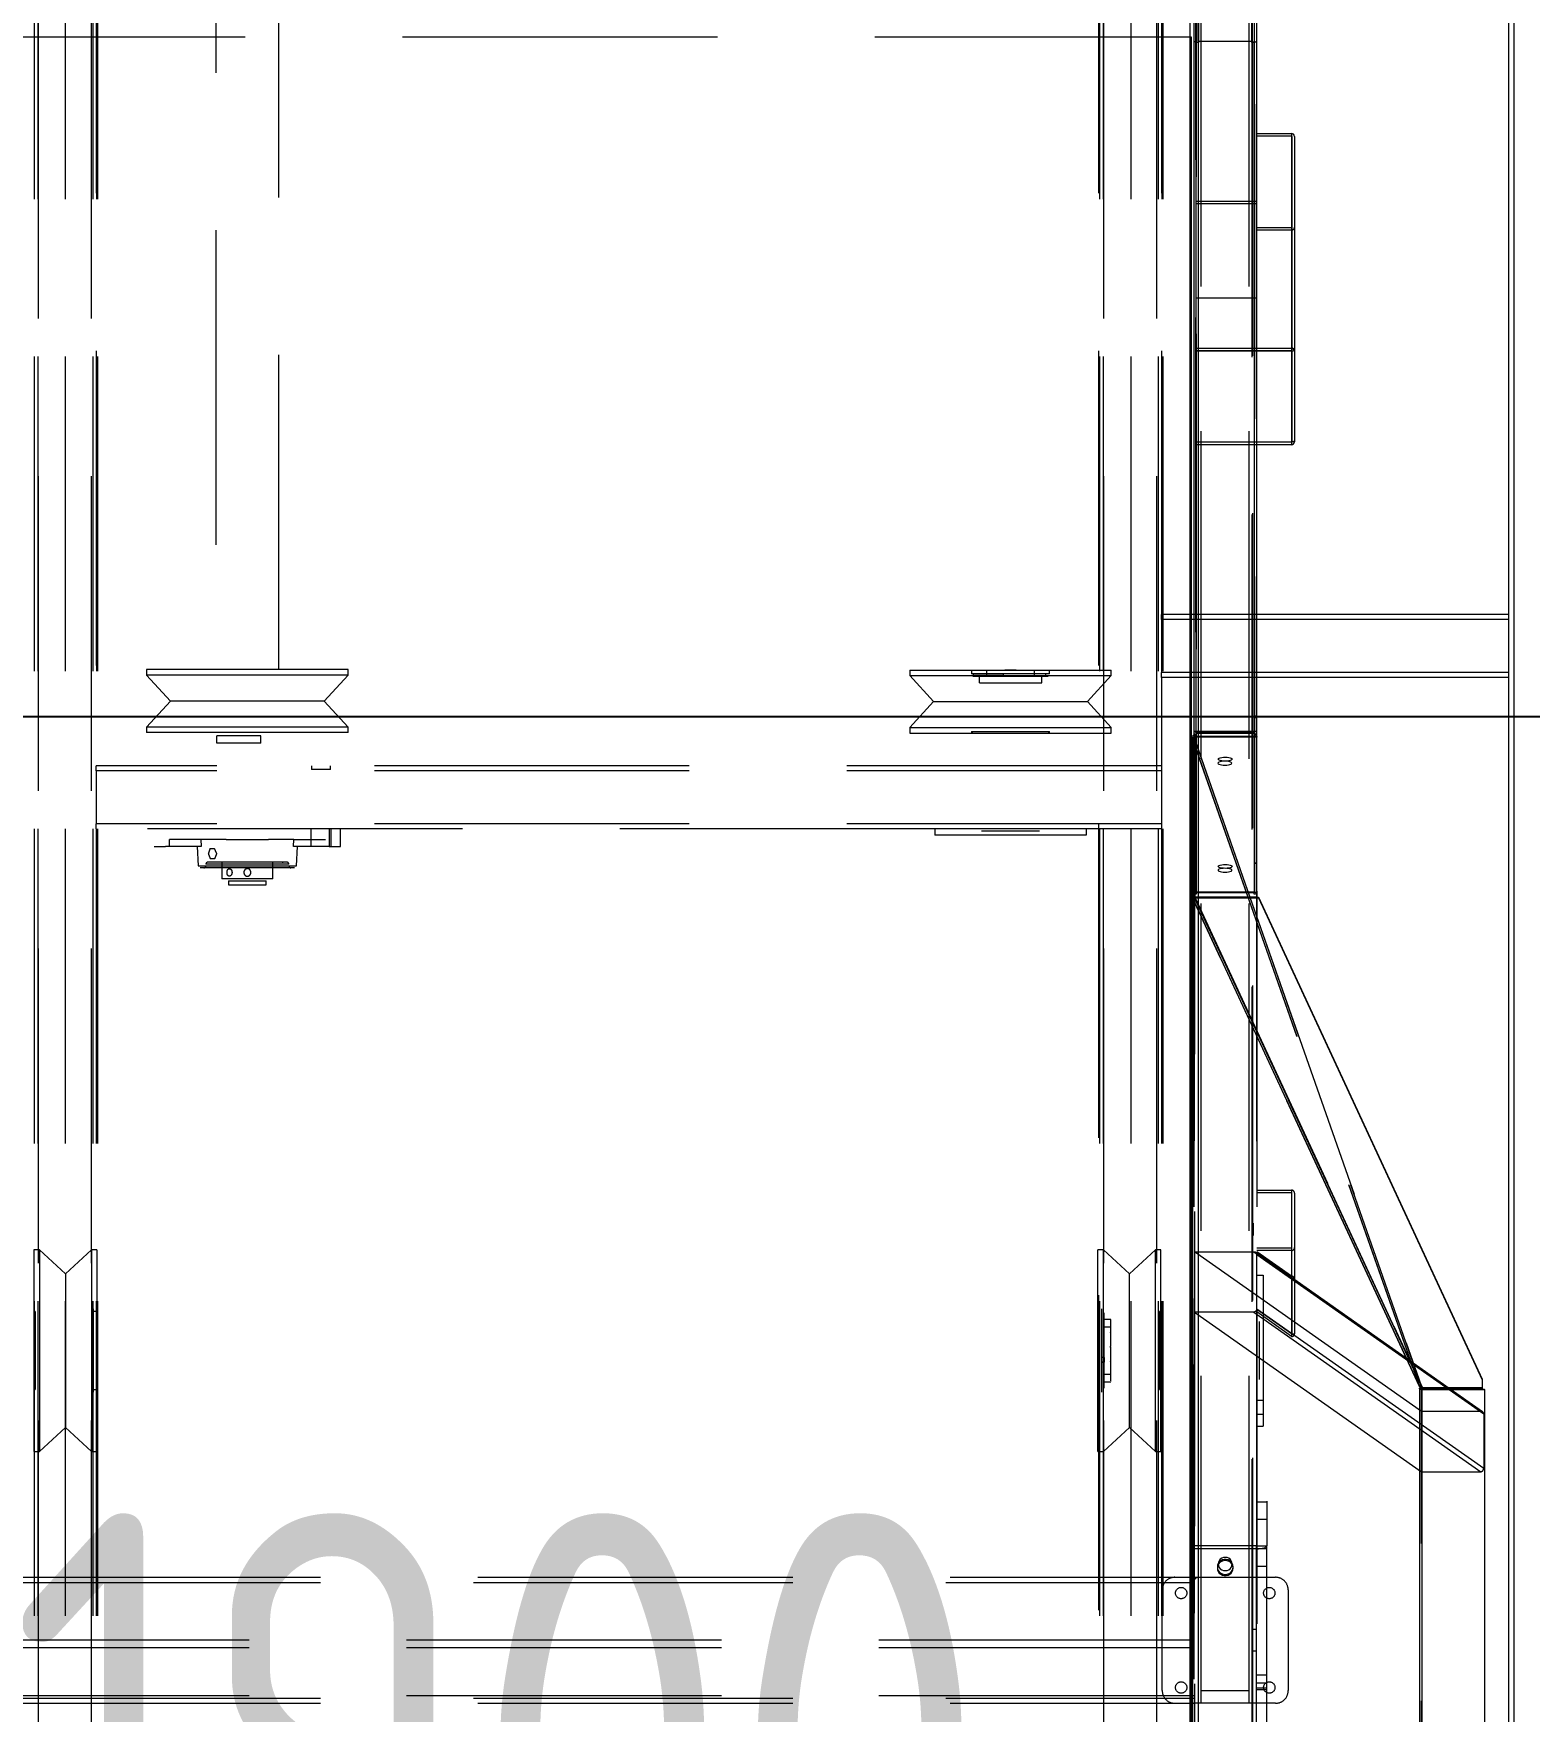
# Model space of a CAD drawing. Extents: x -2187 to 96136, y -11110 to 52208.
# Drawn here: x 48506 to 49694, y 14624 to 15956 of the extents above; entities that cross this region are included whole.
import ezdxf

# ---------------------------------------------------------------- set-up
doc = ezdxf.new("R2010")
doc.units = 0
doc.header["$LTSCALE"] = 1000
doc.header["$MEASUREMENT"] = 0
doc.linetypes.add('HIDDEN', pattern=[0.375, 0.25, -0.125])
doc.layers.add('设备型号', color=7, linetype='Continuous')
doc.styles.get("Standard").update_dxf_attribs({"font": 'gbenor.shx', "bigfont": 'gbcbig.shx'})
doc.dimstyles.get("Standard").update_dxf_attribs({"dimscale": 100, "dimtxt": 3.5, "dimasz": 1, "dimexe": 2.5, "dimexo": 3, "dimgap": 1.5, "dimtad": 1, "dimdec": 0, "dimzin": 0, "dimdsep": 46, "dimtxsty": 'Standard', "dimblk": 'ARCHTICK', "dimcen": 0.09, "dimadec": 0, "dimazin": 0, "dimtfac": 1, "dimtdec": 0, "dimtix": 1, "dimtmove": 2, "dimatfit": 3, "dimfxl": 0, "dimtolj": 1, "dimtzin": 0, "dimarcsym": 0})

# ---------------------------------------------------------------- blocks, each defined once
blk = doc.blocks.new('_ArchTick')
at = {"color": 0, "linetype": 'ByBlock', "const_width": 0.4}
blk.add_lwpolyline([(-0.5, -0.5), (0.5, 0.5)], dxfattribs=at)
blk = doc.blocks.new('*D151')
at = {"color": 0, "lineweight": -2}
for p, q in [((47925.8, 14104.9), (47925.8, 14530.9)), ((49825.3, 14104.9), (49825.3, 14530.9)), ((47925.8, 14280.9), (49825.3, 14280.9))]:
    blk.add_line(p, q, dxfattribs=at)
at = {"layer": 'Defpoints', "color": 0}
for p in [(49825.3, 14280.9), (47925.8, 13804.9), (49825.3, 13804.9)]:
    blk.add_point(p, dxfattribs=at)
at = {"color": 0, "lineweight": -2, "xscale": 100, "yscale": 100, "zscale": 100, "rotation": 180}
blk.add_blockref('_ArchTick', (47925.8, 14280.9), dxfattribs=at)
at = {"color": 0, "lineweight": -2, "xscale": 100, "yscale": 100, "zscale": 100}
blk.add_blockref('_ArchTick', (49825.3, 14280.9), dxfattribs=at)
at = {"color": 0, "insert": (48875.6, 14605.9), "char_height": 350, "attachment_point": 5}
blk.add_mtext('\\A1;1900', dxfattribs=at)

msp = doc.modelspace()

# ---------------------------------------------------------------- linework, layer by layer
at = {"color": 144, "linetype": 'HIDDEN', "lineweight": 0}
for p, q in [((49474.029, 15949.865), (49474.029, 18345.841)), ((49430.829, 15949.865), (49430.829, 18342.596)), ((49431.229, 18341.517), (49431.229, 15948.786)), ((49473.629, 15948.786), (49473.629, 18343.343)), ((49475.529, 17980.396), (49475.529, 15274.289)), ((49475.929, 15274.787), (49475.929, 17980.408)), ((48509.665, 17574.418), (48509.665, 14494.418)), ((48553.506, 17574.418), (48553.506, 14494.418)), ((49355.465, 17574.418), (49355.465, 14494.418)), ((49399.306, 17574.418), (49399.306, 14494.418)), ((49433.429, 14640.031), (49433.429, 17178.951)), ((49471.429, 14640.031), (49471.429, 17178.951)), ((49424.283, 15952.836), (48484.283, 15952.836)), ((49430.829, 15949.865), (49430.829, 13952.815)), ((49431.229, 15949.751), (49473.629, 15949.751)), ((49431.229, 13951.736), (49431.229, 15948.786)), ((49473.629, 15948.786), (49473.629, 13951.736)), ((49474.029, 15949.865), (49474.029, 13952.815)), ((49477.429, 15874.511), (49505.029, 15874.511)), ((49505.029, 15874.511), (49505.029, 15706.02)), ((49505.429, 15874.128), (49505.429, 15705.988)), ((49477.429, 15822.466), (49428.929, 15822.466)), ((49477.429, 15820.549), (49428.929, 15820.549)), ((49505.029, 15801.641), (49477.429, 15801.641)), ((49477.429, 15745.761), (49428.929, 15745.761)), ((49428.929, 15706.02), (49477.429, 15706.02)), ((49428.929, 15704.102), (49477.429, 15704.102)), ((49477.429, 15703.719), (49429.429, 15703.719)), ((49429.429, 15703.719), (49429.429, 15631.615)), ((49505.429, 15703.728), (49505.429, 15632.297)), ((49477.429, 15629.314), (49428.929, 15629.314)), ((49429.429, 15631.615), (49477.429, 15631.615)), ((49401.929, 15490.418), (49401.929, 15494.418)), ((49401.929, 15490.418), (49401.929, 15448.418)), ((49312.929, 15447.518), (49250.929, 15447.518)), ((49252.029, 15445.418), (49311.829, 15445.418)), ((49252.529, 15445.418), (49252.529, 15447.418)), ((49252.529, 15447.418), (49276.392, 15447.418)), ((49276.392, 15445.418), (49276.392, 15447.418)), ((49310.046, 15447.418), (49276.392, 15447.418)), ((49310.046, 15445.418), (49276.392, 15445.418)), ((49286.429, 15450.418), (49277.429, 15450.418)), ((49401.929, 15444.418), (49401.929, 15448.418)), ((49257.096, 15440.352), (49257.439, 15440.352)), ((49257.962, 15440.352), (49257.836, 15440.352)), ((49257.962, 15440.352), (49263.292, 15440.352)), ((49263.728, 15440.352), (49273.054, 15440.352)), ((49273.663, 15440.352), (49284.849, 15440.352)), ((49285.493, 15440.352), (49295.975, 15440.352)), ((49296.506, 15440.352), (49303.884, 15440.352)), ((49304.18, 15440.352), (49306.763, 15440.352)), ((49250.929, 15401.518), (49312.929, 15401.518)), ((49475.529, 15401.67), (49429.329, 15401.67)), ((49429.329, 15401.244), (49475.529, 15401.244)), ((49477.429, 15413.728), (49475.929, 15413.728)), ((49475.929, 15412.849), (49477.429, 15412.849)), ((48686.755, 15398.12), (48651.91, 15398.12)), ((48651.91, 15392.218), (48651.91, 15398.12)), ((48686.755, 15392.218), (48651.91, 15392.218)), ((48686.755, 15392.218), (48686.755, 15398.12)), ((49250.929, 15400.418), (49312.903, 15400.418)), ((49427.729, 15396.49), (49426.359, 15395.905)), ((49427.944, 15395.508), (49426.554, 15395.349)), ((49427.832, 15271.591), (49427.729, 15396.49)), ((49427.944, 15395.508), (49427.944, 13952.78)), ((49428.094, 15399.112), (49428.198, 15272.735)), ((49428.094, 15397.674), (49477.168, 15397.677)), ((49428.094, 15397.674), (49428.198, 15271.625)), ((49477.429, 15397.555), (49428.13, 15397.555)), ((49428.13, 13951.513), (49428.13, 15397.129)), ((49477.429, 15397.129), (49428.13, 15397.129)), ((49429.329, 15400.365), (49475.529, 15400.365)), ((49429.329, 15400.365), (49429.329, 15273.863)), ((49477.168, 15399.116), (49477.168, 15397.677)), ((49477.168, 15399.116), (49477.272, 15273.564)), ((48556.129, 15370.418), (48556.129, 15374.418)), ((48556.129, 15370.418), (48556.129, 15328.418)), ((48742.129, 15371.418), (48727.129, 15371.418)), ((48556.129, 15324.418), (48556.129, 15328.418)), ((48741.121, 15324.418), (48741.121, 15310.418)), ((49304.929, 15322.418), (49258.929, 15322.418)), ((48602.129, 15310.418), (48611.138, 15310.418)), ((48614.227, 15310.418), (48611.138, 15310.418)), ((48659.377, 15315.798), (48614.227, 15315.798)), ((48614.227, 15310.418), (48614.227, 15315.798)), ((48639.541, 15310.418), (48614.227, 15310.418)), ((48639.255, 15315.798), (48639.541, 15310.418)), ((48646.46, 15308.726), (48649.822, 15308.726)), ((48659.377, 15315.798), (48692.882, 15315.798)), ((48713.004, 15315.798), (48692.882, 15315.798)), ((48712.718, 15310.418), (48713.004, 15315.798)), ((48738.032, 15310.418), (48712.718, 15310.418)), ((48713.004, 15315.798), (48738.032, 15315.798)), ((48741.121, 15310.418), (48738.032, 15310.418)), ((48637.158, 15294.845), (48676.129, 15294.845)), ((48709.07, 15296.299), (48643.188, 15296.299)), ((48643.188, 15294.918), (48709.07, 15294.918)), ((48650.108, 15300.491), (48646.746, 15300.491)), ((48676.129, 15294.845), (48715.101, 15294.845)), ((48703.624, 15297.799), (48704.536, 15297.799)), ((49475.929, 15297.282), (49477.429, 15297.282)), ((49477.429, 15296.805), (49475.929, 15296.805)), ((48676.129, 15284.718), (48655.879, 15284.718)), ((48661.129, 15282.918), (48691.129, 15282.918)), ((48696.379, 15284.718), (48676.129, 15284.718)), ((49429.329, 15274.289), (49475.529, 15274.289)), ((49475.529, 15273.863), (49475.529, 15274.289)), ((49477.429, 15037.462), (49505.029, 15037.462)), ((49477.429, 15035.544), (49505.029, 15035.544)), ((49505.029, 15035.544), (49505.029, 14967.363)), ((49474.222, 15002.067), (49474.222, 15010.714)), ((49474.529, 15011.248), (49474.529, 15001.561)), ((49474.529, 15001.561), (49474.529, 15001.534)), ((49428.12, 14988.47), (49475.144, 14988.47)), ((49608.305, 14861.806), (49428.12, 14988.47)), ((49505.029, 14991.438), (49477.429, 14991.438)), ((49505.029, 14989.521), (49477.429, 14989.521)), ((49477.429, 14988.683), (49505.029, 14969.281)), ((49477.429, 14986.765), (49505.029, 14967.363)), ((49477.429, 14943.043), (49477.429, 14986.382)), ((49477.429, 14970.031), (49482.429, 14970.031)), ((49505.029, 14967.363), (49505.029, 14923.258)), ((49505.429, 14966.699), (49505.429, 14923.36)), ((49505.429, 14966.699), (49507.429, 14966.699)), ((48507.729, 14941.031), (48507.729, 14879.031)), ((48553.629, 14943.131), (48553.629, 14876.931)), ((48553.629, 14938.148), (48553.629, 14904.494)), ((48553.729, 14879.031), (48553.729, 14941.031)), ((49354.429, 14889.448), (49354.429, 14943.131)), ((49356.429, 14880.131), (49356.429, 14939.931)), ((49361.496, 14932.281), (49361.496, 14934.865)), ((49400.329, 14879.031), (49400.329, 14941.031)), ((49475.144, 14940.529), (49428.12, 14940.529)), ((49428.12, 14940.529), (49608.305, 14813.865)), ((49505.029, 14923.258), (49477.429, 14942.66)), ((49505.029, 14921.34), (49477.429, 14940.742)), ((49361.496, 14924.608), (49361.496, 14931.985)), ((49361.496, 14913.595), (49361.496, 14924.077)), ((49479.429, 14933.031), (49479.429, 14887.031)), ((49505.429, 14923.36), (49507.429, 14923.36)), ((49361.496, 14901.765), (49361.496, 14912.951)), ((48553.629, 14904.494), (48553.629, 14900.835)), ((48553.629, 14900.835), (48553.629, 14893.789)), ((49356.429, 14904.494), (49354.429, 14904.494)), ((49356.429, 14900.835), (49354.429, 14900.835)), ((49356.429, 14904.494), (49356.429, 14900.765)), ((49361.496, 14891.83), (49361.496, 14901.156)), ((48553.629, 14893.789), (48553.629, 14889.448)), ((48553.629, 14884.867), (48553.629, 14883.932)), ((48553.629, 14883.932), (48553.629, 14880.498)), ((49354.429, 14884.867), (49354.429, 14889.448)), ((49354.429, 14878.143), (49354.429, 14884.867)), ((49361.496, 14886.064), (49361.496, 14891.394)), ((49361.496, 14886.064), (49361.496, 14885.938)), ((49361.496, 14885.198), (49361.496, 14885.541)), ((49607.959, 14882.204), (49606.588, 14881.619)), ((49656.427, 14887.334), (49656.427, 14880.441)), ((49354.429, 14876.931), (49354.429, 14878.143)), ((49607.974, 14880.003), (49607.974, 14880.497)), ((49656.427, 14880.441), (49609.164, 14880.438)), ((49655.329, 14861.806), (49608.305, 14861.806)), ((49657.615, 14859.718), (49657.615, 14816.379)), ((49477.429, 14850.031), (49482.429, 14850.031)), ((49608.305, 14813.865), (49655.329, 14813.865)), ((49485.429, 14789.614), (49477.429, 14789.614)), ((49485.429, 14790.438), (49485.429, 14789.614)), ((49477.429, 14776.118), (49485.429, 14776.118)), ((49477.229, 14752.692), (49427.429, 14752.692)), ((49477.229, 14752.692), (49477.229, 14754.964)), ((49477.229, 14580.105), (49477.229, 14752.692)), ((49477.429, 14752.966), (49485.429, 14752.966)), ((49477.429, 14738.956), (49485.429, 14738.956)), ((49431.429, 14730.031), (49473.429, 14730.031)), ((49474.429, 14680.031), (49474.429, 14688.531)), ((49474.429, 14671.531), (49474.429, 14680.031)), ((49431.429, 14630.031), (49427.429, 14630.031)), ((49473.429, 14630.031), (49431.429, 14630.031)), ((49433.429, 14640.031), (49471.429, 14640.031)), ((49492.429, 14630.031), (49473.429, 14630.031))]:
    msp.add_line(p, q, dxfattribs=at)
at = {"color": 7, "linetype": 'HIDDEN', "lineweight": 0}
for p, q in [((49429.329, 18342.467), (49429.329, 15401.67)), ((49429.329, 18342.041), (49429.329, 15401.244)), ((49428.929, 17980.464), (49428.929, 15274.109)), ((49429.329, 15274.289), (49429.329, 17980.396)), ((48510.129, 17854.418), (48510.129, 14494.418)), ((48552.129, 17854.418), (48552.129, 14494.418)), ((49355.929, 17854.418), (49355.929, 14494.418)), ((49397.929, 17854.418), (49397.929, 14494.418)), ((49681.429, 17858.418), (49681.429, 14490.418)), ((48506.837, 17574.418), (48506.837, 14494.418)), ((48531.585, 17574.418), (48531.585, 14494.418)), ((48556.334, 17574.418), (48556.334, 14494.418)), ((48557.041, 17574.418), (48557.041, 14494.418)), ((49352.637, 17574.418), (49352.637, 14494.418)), ((49377.385, 17574.418), (49377.385, 14494.418)), ((49402.134, 17574.418), (49402.134, 14494.418)), ((49402.841, 17574.418), (49402.841, 14494.418)), ((49433.429, 14630.031), (49433.429, 17188.951)), ((49471.429, 14630.031), (49471.429, 17188.951)), ((48556.129, 16828.951), (48556.129, 15374.418)), ((49351.929, 16828.951), (49351.929, 14494.418)), ((49401.929, 16828.951), (49401.929, 15494.418)), ((48651.129, 16174.718), (48651.129, 15450.718)), ((48701.129, 15450.718), (48701.129, 16174.718)), ((49505.029, 15799.723), (49477.429, 15799.723)), ((49505.029, 15703.719), (49505.029, 15631.615)), ((49425.729, 15494.418), (49401.929, 15494.418)), ((49477.429, 15494.418), (49427.429, 15494.418)), ((49677.429, 15490.418), (49401.929, 15490.418)), ((49425.729, 15490.418), (49401.929, 15490.418)), ((49477.429, 15490.418), (49427.429, 15490.418)), ((48616.456, 15450.718), (48596.129, 15450.718)), ((48596.129, 15450.718), (48596.129, 15446.362)), ((48616.456, 15446.362), (48596.129, 15446.362)), ((48596.129, 15446.362), (48615.046, 15425.718)), ((48756.129, 15450.718), (48616.456, 15450.718)), ((48756.129, 15446.362), (48616.456, 15446.362)), ((48737.213, 15425.718), (48756.129, 15446.362)), ((48756.129, 15446.362), (48756.129, 15450.718)), ((49201.929, 15450.418), (49361.929, 15450.418)), ((49201.929, 15450.418), (49201.929, 15446.062)), ((49201.929, 15446.062), (49361.929, 15446.062)), ((49201.929, 15446.062), (49220.846, 15425.418)), ((49250.929, 15450.418), (49250.929, 15447.518)), ((49257.096, 15445.418), (49257.096, 15440.352)), ((49262.929, 15450.418), (49262.929, 15445.418)), ((49300.929, 15445.418), (49300.929, 15450.418)), ((49306.763, 15440.298), (49306.763, 15445.418)), ((49310.046, 15445.418), (49310.046, 15447.418)), ((49312.929, 15447.518), (49312.929, 15450.418)), ((49343.013, 15425.418), (49361.929, 15446.062)), ((49361.929, 15446.062), (49361.929, 15450.418)), ((49677.429, 15448.418), (49401.929, 15448.418)), ((49425.729, 15448.418), (49401.929, 15448.418)), ((49401.929, 15444.418), (49401.929, 15374.418)), ((49425.729, 15444.418), (49401.929, 15444.418)), ((49477.429, 15448.418), (49427.429, 15448.418)), ((49477.429, 15444.418), (49427.429, 15444.418)), ((48615.046, 15425.718), (48596.129, 15405.075)), ((48630.566, 15425.718), (48615.046, 15425.718)), ((48737.213, 15425.718), (48630.566, 15425.718)), ((48756.129, 15405.075), (48737.213, 15425.718)), ((49220.846, 15425.418), (49201.929, 15404.775)), ((49220.846, 15425.418), (49343.013, 15425.418)), ((49361.929, 15404.775), (49343.013, 15425.418)), ((48616.456, 15405.075), (48596.129, 15405.075)), ((48596.129, 15405.075), (48596.129, 15400.718)), ((48756.129, 15405.075), (48616.456, 15405.075)), ((48756.129, 15400.718), (48756.129, 15405.075)), ((49201.929, 15404.775), (49361.929, 15404.775)), ((49201.929, 15404.775), (49201.929, 15400.418)), ((49361.929, 15400.418), (49361.929, 15404.775)), ((48616.456, 15400.718), (48596.129, 15400.718)), ((48756.129, 15400.718), (48616.456, 15400.718)), ((49201.929, 15400.418), (49361.929, 15400.418)), ((49426.359, 15395.905), (49606.588, 14881.619)), ((49426.462, 15270.541), (49426.359, 15395.905)), ((49426.43, 15395.833), (49426.43, 15269.139)), ((49426.554, 15395.349), (49606.634, 14881.488)), ((49426.554, 15395.349), (49426.554, 15269.373)), ((49427.729, 15396.49), (49471.991, 15270.189)), ((49427.944, 15395.508), (49608.577, 14880.073)), ((49428.13, 15397.129), (49428.13, 15397.555)), ((49477.168, 15397.677), (49477.271, 15273.562)), ((49401.929, 15374.418), (48556.129, 15374.418)), ((48727.129, 15374.418), (48727.129, 15371.418)), ((48742.129, 15371.418), (48742.129, 15374.418)), ((49401.929, 15374.418), (49401.929, 15370.418)), ((49401.929, 15370.418), (48556.129, 15370.418)), ((49401.929, 15370.418), (49401.929, 15328.418)), ((49401.929, 15328.418), (48556.129, 15328.418)), ((48556.129, 15324.418), (48556.129, 14494.418)), ((49221.929, 15324.418), (48556.129, 15324.418)), ((48726.629, 15324.418), (48726.629, 15310.418)), ((48742.629, 15310.418), (48742.629, 15324.418)), ((48750.129, 15310.418), (48750.129, 15324.418)), ((49341.929, 15324.418), (49221.929, 15324.418)), ((49221.929, 15324.418), (49221.929, 15319.418)), ((49401.929, 15324.418), (49341.929, 15324.418)), ((49341.929, 15324.418), (49341.929, 15319.418)), ((49401.929, 15328.418), (49401.929, 15324.418)), ((49401.929, 15324.418), (49401.929, 14494.418)), ((48636.393, 15310.418), (48637.158, 15294.845)), ((48715.101, 15294.845), (48715.866, 15310.418)), ((48741.121, 15310.418), (48750.129, 15310.418)), ((49341.929, 15319.418), (49221.929, 15319.418)), ((48655.879, 15297.799), (48655.879, 15284.718)), ((48696.379, 15284.718), (48696.379, 15297.799)), ((48661.129, 15282.918), (48661.129, 15279.918)), ((48691.129, 15279.918), (48691.129, 15282.918)), ((48661.129, 15279.918), (48691.129, 15279.918)), ((49606.588, 14881.619), (49426.529, 15269.457)), ((49427.429, 15274.109), (49427.429, 13952.815)), ((49607.959, 14882.204), (49427.856, 15270.135)), ((49428.103, 15269.597), (49608.025, 14882.056)), ((49428.469, 15269.647), (49609.164, 14880.438)), ((49472.031, 15270.075), (49607.959, 14882.204)), ((49477.429, 15274.309), (49477.429, 14986.382)), ((49477.609, 13951.228), (49477.609, 15270.075)), ((49505.029, 15037.462), (49505.029, 14969.281)), ((49507.429, 15035.161), (49507.429, 14966.699)), ((49474.529, 15011.248), (49474.222, 15010.714)), ((49474.222, 15002.067), (49474.529, 15001.534)), ((48506.629, 14990.031), (48506.629, 14917.365)), ((48510.986, 14990.031), (48506.629, 14990.031)), ((48510.986, 14990.031), (48510.986, 14917.365)), ((48531.629, 14971.115), (48510.986, 14990.031)), ((48552.273, 14990.031), (48531.629, 14971.115)), ((48552.273, 14990.031), (48552.273, 14917.365)), ((48556.629, 14990.031), (48552.273, 14990.031)), ((48556.629, 14990.031), (48556.629, 14917.365)), ((49351.429, 14830.031), (49351.429, 14990.031)), ((49355.786, 14990.031), (49351.429, 14990.031)), ((49355.786, 14830.031), (49355.786, 14990.031)), ((49376.429, 14971.115), (49355.786, 14990.031)), ((49397.073, 14990.031), (49376.429, 14971.115)), ((49397.073, 14830.031), (49397.073, 14990.031)), ((49401.429, 14990.031), (49397.073, 14990.031)), ((49401.429, 14830.031), (49401.429, 14990.031)), ((49475.144, 14988.47), (49629.428, 14880.014)), ((49630.328, 14880.014), (49476.55, 14988.114)), ((49477.429, 14986.382), (49657.615, 14859.718)), ((48531.629, 14971.115), (48531.629, 14915.631)), ((49376.429, 14848.948), (49376.429, 14971.115)), ((49482.429, 14970.031), (49482.429, 14850.031)), ((49507.429, 14966.699), (49507.429, 14923.36)), ((48556.629, 14941.031), (48553.729, 14941.031)), ((49361.55, 14934.865), (49356.429, 14934.865)), ((49475.144, 14940.529), (49655.329, 14813.865)), ((49657.615, 14816.379), (49477.429, 14943.043)), ((49477.429, 14943.043), (49477.429, 14554.913)), ((49361.55, 14928.698), (49356.429, 14928.698)), ((49505.029, 14923.258), (49505.029, 14921.34)), ((48506.629, 14917.365), (48506.629, 14830.031)), ((48510.986, 14917.365), (48510.986, 14830.031)), ((48531.629, 14915.631), (48531.629, 14848.948)), ((48552.273, 14917.365), (48552.273, 14830.031)), ((48556.629, 14917.365), (48556.629, 14830.031)), ((49354.429, 14900.765), (49356.429, 14900.765)), ((49356.429, 14891.365), (49361.496, 14891.365)), ((49356.429, 14885.198), (49361.496, 14885.198)), ((48553.729, 14879.031), (48556.629, 14879.031)), ((49482.429, 14870.531), (49477.429, 14870.531)), ((49608.255, 14381.916), (49608.255, 14879.121)), ((49608.44, 14879.118), (49608.44, 14381.881)), ((49630.096, 14879.544), (49655.329, 14861.806)), ((49656.735, 14861.45), (49630.996, 14879.544)), ((49477.429, 14859.531), (49482.429, 14859.531)), ((48510.986, 14830.031), (48531.629, 14848.948)), ((48531.629, 14848.948), (48552.273, 14830.031)), ((49355.786, 14830.031), (49376.429, 14848.948)), ((49376.429, 14848.948), (49397.073, 14830.031)), ((48506.629, 14830.031), (48510.986, 14830.031)), ((48552.273, 14830.031), (48556.629, 14830.031)), ((49351.429, 14830.031), (49355.786, 14830.031)), ((49397.073, 14830.031), (49401.429, 14830.031)), ((49485.429, 14789.614), (49485.429, 14755.021)), ((49477.229, 14754.964), (49427.429, 14754.964)), ((49477.229, 14754.964), (49477.229, 14752.692)), ((49477.429, 14755.021), (49485.429, 14755.021)), ((49485.429, 14582.434), (49485.429, 14755.021)), ((48480.629, 14726.031), (49427.429, 14726.031)), ((48484.129, 14730.031), (49425.729, 14730.031)), ((48484.129, 14726.031), (49425.729, 14726.031)), ((49426.43, 14730.031), (49427.429, 14730.031)), ((49426.43, 14726.031), (49427.429, 14726.031)), ((49427.429, 14730.031), (49431.429, 14730.031)), ((49473.429, 14730.031), (49492.429, 14730.031)), ((49402.429, 14640.031), (49402.429, 14720.031)), ((49502.429, 14720.031), (49502.429, 14640.031)), ((49477.429, 14688.531), (49474.429, 14688.531)), ((49427.429, 14680.031), (48480.629, 14680.031)), ((49427.429, 14674.031), (48480.629, 14674.031)), ((49474.429, 14671.531), (49477.429, 14671.531)), ((49477.429, 14652.669), (49485.429, 14652.669)), ((49477.429, 14646.164), (49485.429, 14646.164)), ((49485.429, 14641.883), (49477.429, 14641.883)), ((49427.429, 14636.031), (48480.629, 14636.031)), ((48480.629, 14634.031), (49427.429, 14634.031)), ((48484.129, 14634.031), (49425.729, 14634.031)), ((48484.129, 14630.031), (49425.729, 14630.031)), ((49426.43, 14634.031), (49427.429, 14634.031)), ((49426.43, 14630.031), (49427.429, 14630.031)), ((49433.429, 14630.031), (49433.429, 14640.031)), ((49471.429, 14630.031), (49471.429, 14640.031)), ((49477.429, 14640.917), (49485.429, 14640.917))]:
    msp.add_line(p, q, dxfattribs=at)
at = {"color": 144, "linetype": 'Continuous', "lineweight": 0}
for p, q in [((49424.283, 18301.586), (49424.283, 14058.981)), ((49425.729, 15952.836), (49424.283, 15952.836)), ((49425.729, 14169.987), (49425.729, 15952.836)), ((49477.429, 15876.429), (49505.029, 15876.429)), ((49477.429, 15706.02), (49505.029, 15706.02)), ((49477.429, 15704.102), (49505.029, 15704.102)), ((49505.029, 15703.719), (49477.429, 15703.719)), ((49505.029, 15706.02), (49505.029, 15704.102)), ((49505.429, 15705.988), (49505.429, 15704.4)), ((49505.429, 15704.4), (49505.429, 15703.728)), ((49507.429, 15704.4), (49507.429, 15703.719)), ((49477.429, 15631.615), (49505.029, 15631.615)), ((49505.029, 15629.314), (49477.429, 15629.314)), ((49507.429, 15632.297), (49507.429, 15631.615)), ((49677.429, 15494.418), (49677.429, 15490.418)), ((49677.429, 15490.418), (49677.429, 15448.418)), ((49677.429, 15448.418), (49677.429, 15444.418)), ((49477.609, 15397.555), (49477.429, 15397.555)), ((49477.609, 15397.129), (49477.429, 15397.129)), ((49477.609, 15397.555), (49477.609, 15397.129)), ((49426.463, 15269.062), (49426.463, 15269.6)), ((49427.833, 15270.185), (49427.832, 15271.591)), ((49428.198, 15272.735), (49428.199, 15271.625)), ((49428.198, 15271.625), (49428.199, 15270.187)), ((49477.273, 15270.19), (49428.199, 15270.187)), ((49428.271, 15270.072), (49478.734, 15270.075)), ((49428.272, 15269.647), (49478.734, 15269.65)), ((49475.529, 15273.863), (49429.329, 15273.863)), ((49429.329, 15273.863), (49429.329, 15273.812)), ((49429.329, 15273.812), (49429.329, 15272.374)), ((49429.329, 15273.812), (49475.529, 15273.812)), ((49475.529, 15273.812), (49475.529, 15273.863)), ((49475.529, 15272.374), (49475.529, 15273.812)), ((49477.272, 15273.564), (49477.273, 15271.628)), ((49477.273, 15271.628), (49477.273, 15270.19)), ((49477.429, 15274.787), (49477.429, 15274.309)), ((49478.734, 15269.65), (49478.734, 15270.075)), ((49656.427, 14887.334), (49656.427, 14886.909)), ((49656.427, 14886.909), (49656.427, 14880.016)), ((49606.583, 14879.618), (49606.583, 14880.337)), ((49606.583, 14880.337), (49607.186, 14879.913)), ((49606.864, 14879.42), (49606.583, 14879.618)), ((49608.577, 14880.073), (49607.186, 14879.913)), ((49607.974, 14879.777), (49607.974, 14880.003)), ((49608.255, 14879.58), (49607.974, 14879.777)), ((49608.44, 14879.544), (49658.294, 14879.544)), ((49608.44, 14879.118), (49658.294, 14879.118)), ((49656.427, 14880.016), (49609.165, 14880.013)), ((49658.294, 14879.118), (49658.294, 14879.544))]:
    msp.add_line(p, q, dxfattribs=at)
at = {"color": 7, "linetype": 'Continuous', "lineweight": 15}
for p, q in [((49427.429, 17981.266), (49427.429, 15274.109)), ((49429.329, 15273.863), (49429.329, 17980.396)), ((49475.529, 17980.396), (49475.529, 15273.863)), ((49477.429, 15274.787), (49477.429, 17980.936)), ((49681.429, 17858.418), (49681.429, 14490.418)), ((49677.429, 16854.418), (49677.429, 15494.418)), ((49505.029, 15876.429), (49505.029, 15706.02)), ((49507.429, 15874.128), (49507.429, 15704.4)), ((49505.029, 15703.719), (49505.029, 15631.615)), ((49507.429, 15703.719), (49507.429, 15632.297)), ((49427.429, 15494.418), (49425.729, 15494.418)), ((49677.429, 15494.418), (49477.429, 15494.418)), ((49427.429, 15444.418), (49425.729, 15444.418)), ((49677.429, 15444.418), (49477.429, 15444.418)), ((49677.429, 15444.418), (49677.429, 14494.418)), ((49426.194, 15396.78), (49426.299, 15269.801)), ((49477.609, 15270.075), (49477.609, 15397.129)), ((49426.43, 15269.139), (49426.43, 13951.172)), ((49426.463, 15269.568), (49606.664, 14881.423)), ((49427.841, 15270.161), (49428.103, 15269.597)), ((49428.272, 15269.647), (49609.165, 14880.013)), ((49471.991, 15270.189), (49472.031, 15270.075)), ((49477.271, 15273.562), (49477.273, 15270.19)), ((49478.734, 15270.075), (49656.427, 14887.334)), ((49478.734, 15269.65), (49656.427, 14886.909)), ((49606.634, 14881.488), (49607.186, 14879.913)), ((49606.864, 14381.757), (49606.864, 14879.42)), ((49608.44, 14879.118), (49608.44, 14381.455)), ((49630.996, 14879.544), (49630.328, 14880.014)), ((49658.294, 14879.118), (49658.294, 14381.455)), ((49425.729, 14730.031), (49426.43, 14730.031)), ((49425.729, 14630.031), (49426.43, 14630.031))]:
    msp.add_line(p, q, dxfattribs=at)
at = {"color": 8, "linetype": 'Continuous', "lineweight": 15}
for p, q in [((49505.029, 15704.102), (49505.029, 15703.719)), ((49505.029, 15631.615), (49505.029, 15629.314)), ((49427.429, 15490.418), (49425.729, 15490.418)), ((49677.429, 15490.418), (49477.429, 15490.418)), ((49427.429, 15448.418), (49425.729, 15448.418)), ((49677.429, 15448.418), (49477.429, 15448.418)), ((49426.463, 15269.6), (49426.462, 15270.541)), ((49426.529, 15269.457), (49426.463, 15269.6)), ((49426.554, 15269.373), (49426.554, 13952.621)), ((49427.856, 15270.135), (49427.833, 15270.185)), ((49428.271, 15270.072), (49428.469, 15269.647)), ((49608.255, 14879.121), (49608.255, 14879.58)), ((49608.44, 14879.544), (49608.44, 14879.118)), ((49629.428, 14880.014), (49630.096, 14879.544)), ((49425.729, 14726.031), (49426.43, 14726.031)), ((49425.729, 14634.031), (49426.43, 14634.031))]:
    msp.add_line(p, q, dxfattribs=at)
at = {"color": 144, "linetype": 'HIDDEN', "lineweight": 0, "flags": 128}
for points in [[(49431.229, 15948.786), (49430.488, 15948.806), (49429.775, 15948.868), (49429.118, 15948.967), (49428.542, 15949.102), (49428.07, 15949.265), (49427.719, 15949.452), (49427.502, 15949.654), (49427.429, 15949.865)], [(49431.229, 15948.786), (49430.488, 15948.806), (49429.775, 15948.868), (49429.118, 15948.967), (49428.542, 15949.102), (49428.07, 15949.265), (49427.719, 15949.452), (49427.502, 15949.654), (49427.429, 15949.865)], [(49473.629, 15948.786), (49474.371, 15948.806), (49475.084, 15948.868), (49475.741, 15948.967), (49476.316, 15949.102), (49476.789, 15949.265), (49477.14, 15949.452), (49477.356, 15949.654), (49477.429, 15949.865)], [(49473.629, 15948.786), (49474.371, 15948.806), (49475.084, 15948.868), (49475.741, 15948.967), (49476.316, 15949.102), (49476.789, 15949.265), (49477.14, 15949.452), (49477.356, 15949.654), (49477.429, 15949.865)], [(49507.366, 15704.245), (49507.393, 15704.281), (49507.429, 15704.4)], [(49446.686, 15376.427), (49446.873, 15376.024), (49447.423, 15375.648), (49448.297, 15375.326), (49449.437, 15375.078), (49450.763, 15374.922), (49452.187, 15374.869), (49453.61, 15374.923), (49454.937, 15375.078), (49456.076, 15375.326), (49456.949, 15375.649), (49457.498, 15376.025), (49457.686, 15376.428), (49457.498, 15376.831), (49456.948, 15377.207), (49456.074, 15377.53), (49454.934, 15377.777), (49453.608, 15377.933), (49452.184, 15377.986), (49450.761, 15377.933), (49449.434, 15377.777), (49448.296, 15377.529), (49447.422, 15377.206), (49446.873, 15376.831), (49446.686, 15376.427)], [(49446.929, 15379.691), (49447.117, 15380.095), (49447.666, 15380.472), (49448.54, 15380.796), (49449.679, 15381.044), (49451.006, 15381.2), (49452.429, 15381.253), (49453.853, 15381.2), (49455.179, 15381.044), (49456.319, 15380.796), (49457.193, 15380.472), (49457.742, 15380.095), (49457.929, 15379.691), (49457.742, 15379.287), (49457.193, 15378.91), (49456.319, 15378.587), (49455.179, 15378.338), (49453.853, 15378.182), (49452.429, 15378.129), (49451.006, 15378.182), (49449.679, 15378.338), (49448.54, 15378.587), (49447.666, 15378.91), (49447.117, 15379.287), (49446.929, 15379.691)], [(49446.929, 15294.487), (49447.117, 15294.891), (49447.666, 15295.268), (49448.54, 15295.591), (49449.679, 15295.839), (49451.006, 15295.995), (49452.429, 15296.049), (49453.853, 15295.995), (49455.179, 15295.839), (49456.319, 15295.591), (49457.193, 15295.268), (49457.742, 15294.891), (49457.929, 15294.487), (49457.742, 15294.082), (49457.193, 15293.705), (49456.319, 15293.382), (49455.179, 15293.134), (49453.853, 15292.978), (49452.429, 15292.924), (49451.006, 15292.978), (49449.679, 15293.134), (49448.54, 15293.382), (49447.666, 15293.705), (49447.117, 15294.082), (49446.929, 15294.487)], [(49446.756, 15291.436), (49446.944, 15291.032), (49447.493, 15290.657), (49448.368, 15290.334), (49449.507, 15290.086), (49450.834, 15289.931), (49452.257, 15289.878), (49453.681, 15289.931), (49455.007, 15290.087), (49456.146, 15290.335), (49457.02, 15290.657), (49457.569, 15291.033), (49457.756, 15291.436), (49457.568, 15291.84), (49457.018, 15292.215), (49456.144, 15292.538), (49455.005, 15292.786), (49453.678, 15292.941), (49452.255, 15292.994), (49450.831, 15292.941), (49449.505, 15292.785), (49448.366, 15292.538), (49447.492, 15292.215), (49446.943, 15291.839), (49446.756, 15291.436)], [(49477.229, 14754.964), (49477.269, 14754.966), (49477.306, 14754.969), (49477.341, 14754.974), (49477.371, 14754.981), (49477.396, 14754.99), (49477.414, 14755), (49477.426, 14755.01), (49477.429, 14755.021)], [(49458.679, 14738.31), (49458.498, 14739.744), (49457.964, 14741.095), (49457.108, 14742.284), (49455.98, 14743.242), (49454.646, 14743.913), (49453.183, 14744.259), (49451.676, 14744.259), (49450.213, 14743.913), (49448.879, 14743.242), (49447.751, 14742.284), (49446.895, 14741.095), (49446.361, 14739.744), (49446.179, 14738.31), (49446.361, 14736.876), (49446.895, 14735.525), (49447.751, 14734.336), (49448.879, 14733.378), (49450.213, 14732.707), (49451.676, 14732.361), (49453.183, 14732.361), (49454.646, 14732.707), (49455.98, 14733.378), (49457.108, 14734.336), (49457.964, 14735.525), (49458.498, 14736.876), (49458.679, 14738.31)], [(49458.679, 14737.344), (49458.498, 14738.779), (49457.964, 14740.129), (49457.108, 14741.318), (49455.98, 14742.276), (49454.646, 14742.948), (49453.183, 14743.293), (49451.676, 14743.293), (49450.213, 14742.948), (49448.879, 14742.276), (49447.751, 14741.318), (49446.895, 14740.129), (49446.361, 14738.779), (49446.179, 14737.344), (49446.361, 14735.91), (49446.895, 14734.559), (49447.751, 14733.371), (49448.879, 14732.413), (49450.213, 14731.741), (49451.676, 14731.395), (49453.183, 14731.395), (49454.646, 14731.741), (49455.98, 14732.413), (49457.108, 14733.371), (49457.964, 14734.559), (49458.498, 14735.91), (49458.679, 14737.344)], [(49452.429, 14745.856), (49451.006, 14745.676), (49449.679, 14745.149), (49448.54, 14744.311), (49447.666, 14743.219), (49447.117, 14741.947), (49446.929, 14740.582), (49447.117, 14739.217), (49447.666, 14737.945), (49448.54, 14736.853), (49449.679, 14736.015), (49451.006, 14735.488), (49452.429, 14735.309), (49453.853, 14735.488), (49455.179, 14736.015), (49456.319, 14736.853), (49457.193, 14737.945), (49457.742, 14739.217), (49457.929, 14740.582), (49457.742, 14741.947), (49457.193, 14743.219), (49456.319, 14744.311), (49455.179, 14745.149), (49453.853, 14745.676), (49452.429, 14745.856)]]:
    msp.add_lwpolyline(points, dxfattribs=at)
at = {"color": 144, "linetype": 'Continuous', "lineweight": 0, "flags": 128}
msp.add_lwpolyline([(49507.429, 15632.297), (49507.393, 15632.178), (49507.283, 15632.063), (49507.105, 15631.955), (49506.863, 15631.857), (49506.564, 15631.773), (49506.218, 15631.705), (49505.836, 15631.655), (49505.429, 15631.625)], dxfattribs=at)
at = {"color": 7, "linetype": 'HIDDEN', "lineweight": 0, "flags": 128}
msp.add_lwpolyline([(49477.229, 14752.692), (49478.829, 14752.737), (49480.367, 14752.87), (49481.785, 14753.085), (49483.028, 14753.374), (49484.048, 14753.727), (49484.805, 14754.13), (49485.272, 14754.567), (49485.429, 14755.021)], dxfattribs=at)
at = {"color": 144, "linetype": 'HIDDEN', "lineweight": 0}
for centre in [(49417.429, 14717.531), (49487.429, 14717.531), (49417.429, 14642.531), (49487.429, 14642.531)]:
    msp.add_circle(centre, 4.5, dxfattribs=at)
at = {"color": 144, "linetype": 'Continuous', "lineweight": 0}
for centre, radius, start, end in [((49505.078, 15874.077), 2.352, 1.229675, 91.179029), ((49505.078, 15703.668), 2.352, 1.229675, 91.179029), ((49505.031, 15712.072), 8.353, 269.993001, 272.737729), ((49505.696, 15706.617), 2.902, 264.725834, 305.133451), ((49505.031, 15639.969), 8.353, 269.993001, 272.737729), ((49505.078, 15631.666), 2.352, 268.820971, 358.770325), ((49428.141, 15269.795), 1.831, 88.165103, 203.629475), ((49608.237, 14882.322), 3.21, 244.678349, 273.632041), ((49608.416, 14879.921), 0.378, 244.678349, 273.632041)]:
    msp.add_arc(centre, radius, start, end, dxfattribs=at)
at = {"color": 144, "linetype": 'HIDDEN', "lineweight": 0}
for centre, radius, start, end in [((49505.078, 15802.075), 2.352, 268.820971, 358.770325), ((49505.078, 15035.11), 2.352, 1.229675, 91.179029), ((49505.078, 14991.872), 2.352, 268.820971, 358.770325), ((49412.429, 14720.031), 10, 90, 180), ((49431.429, 14726.031), 4, 90, 180), ((49492.429, 14720.031), 10, 0, 90), ((49412.429, 14640.031), 10, 180, 270)]:
    msp.add_arc(centre, radius, start, end, dxfattribs=at)
at = {"color": 7, "linetype": 'HIDDEN', "lineweight": 0}
for centre, radius, start, end in [((49252.029, 15401.518), 1.1, 180, 270), ((49311.829, 15401.518), 1.1, 270, 0), ((48641.688, 15294.918), 1.5, 270, 0), ((48644.688, 15296.299), 1.5, 90, 180), ((48707.57, 15296.299), 1.5, 0, 90), ((48710.57, 15294.918), 1.5, 180, 270), ((48507.729, 14939.931), 1.1, 90, 180), ((49400.329, 14939.931), 1.1, 0, 90), ((48507.729, 14880.131), 1.1, 180, 270), ((49400.329, 14880.131), 1.1, 270, 0), ((49492.429, 14640.031), 10, 270, 0)]:
    msp.add_arc(centre, radius, start, end, dxfattribs=at)
at = {"color": 144, "linetype": 'HIDDEN', "lineweight": 0}
for centre, major_axis, ratio, start_param, end_param in [((48678.542, 15318.753), (32.534, 68.643), 0.34082457, 1.8756542, 1.93579602), ((48673.717, 15318.753), (-32.534, 68.643), 0.34082457, 1.55534902, 1.61549084), ((48673.766, 15302.163), (-31.874, 67.251), 0.34082457, 1.37473575, 1.43518814), ((48678.493, 15302.163), (31.874, 67.251), 0.34082457, 1.69504092, 1.75549331), ((49505.029, 14966.98), (-1.999, 1.508), 0.88096194, 3.72812147, 5.2989178), ((49505.029, 14923.641), (-1.999, 1.508), 0.88096194, 2.15732514, 3.72812147)]:
    msp.add_ellipse(centre, major_axis=major_axis, ratio=ratio, start_param=start_param, end_param=end_param, dxfattribs=at)
for points in [[(49263.292, 15440.352), (49263.435, 15440.37), (49263.58, 15440.37), (49263.728, 15440.352)], [(49273.054, 15440.352), (49273.256, 15440.37), (49273.459, 15440.37), (49273.663, 15440.352)], [(49284.351, 15440.352), (49284.567, 15440.37), (49284.782, 15440.37), (49284.997, 15440.352)], [(49284.849, 15440.352), (49285.064, 15440.37), (49285.278, 15440.37), (49285.493, 15440.352)], [(49295.975, 15440.352), (49296.154, 15440.37), (49296.331, 15440.37), (49296.506, 15440.352)], [(49303.884, 15440.352), (49303.985, 15440.37), (49304.083, 15440.37), (49304.18, 15440.352)], [(49361.496, 14931.985), (49361.478, 14932.087), (49361.478, 14932.185), (49361.496, 14932.281)], [(49361.496, 14924.077), (49361.478, 14924.255), (49361.478, 14924.432), (49361.496, 14924.608)], [(49361.496, 14912.951), (49361.478, 14913.166), (49361.478, 14913.38), (49361.496, 14913.595)], [(49361.496, 14912.453), (49361.478, 14912.669), (49361.478, 14912.884), (49361.496, 14913.099)], [(49361.496, 14901.156), (49361.478, 14901.358), (49361.478, 14901.561), (49361.496, 14901.765)], [(49361.496, 14891.394), (49361.478, 14891.537), (49361.478, 14891.682), (49361.496, 14891.83)]]:
    msp.add_open_spline(points, degree=3, dxfattribs=at)
for points, knots in [([(49429.329, 15401.67), (49429.081, 15401.646), (49428.832, 15401.607), (49428.373, 15401.504), (49428.162, 15401.439), (49427.81, 15401.29), (49427.669, 15401.206), (49427.479, 15401.026), (49427.429, 15400.931), (49427.429, 15400.836)], [0, 0, 0, 0, 0.25, 0.25, 0.5, 0.5, 0.75, 0.75, 1, 1, 1, 1]), ([(49429.329, 15401.244), (49429.225, 15401.195), (49429.121, 15401.134), (49428.973, 15400.994), (49428.929, 15400.915), (49428.929, 15400.836)], [0, 0, 0, 0, 0.5, 0.5, 1, 1, 1, 1]), ([(49477.429, 15401.514), (49477.429, 15401.553), (49477.38, 15401.591), (49477.19, 15401.658), (49477.049, 15401.686), (49476.697, 15401.722), (49476.486, 15401.73), (49476.027, 15401.72), (49475.778, 15401.702), (49475.529, 15401.67)], [0, 0, 0, 0, 0.25, 0.25, 0.5, 0.5, 0.75, 0.75, 1, 1, 1, 1]), ([(49426.359, 15395.905), (49426.272, 15396.145), (49426.168, 15396.432), (49426.209, 15396.728), (49426.215, 15396.777)], [0, 0, 0, 0, 0.83358184, 1, 1, 1, 1]), ([(49428.13, 15397.555), (49427.99, 15397.49), (49427.853, 15397.421), (49427.585, 15397.274), (49427.454, 15397.195), (49427.088, 15396.947), (49426.875, 15396.764), (49426.644, 15396.475), (49426.58, 15396.374), (49426.485, 15396.172), (49426.454, 15396.07), (49426.41, 15395.759), (49426.449, 15395.552), (49426.554, 15395.349)], [0, 0, 0, 0, 0.125, 0.125, 0.25, 0.25, 0.5, 0.5, 0.625, 0.625, 0.75, 0.75, 1, 1, 1, 1]), ([(49427.429, 15400.836), (49427.429, 15400.59), (49427.479, 15400.345), (49427.669, 15399.89), (49427.81, 15399.68), (49428.162, 15399.328), (49428.373, 15399.186), (49428.832, 15398.989), (49429.081, 15398.934), (49429.329, 15398.927)], [0, 0, 0, 0, 0.25, 0.25, 0.5, 0.5, 0.75, 0.75, 1, 1, 1, 1]), ([(49427.429, 15398.852), (49427.607, 15398.947), (49427.824, 15399.063), (49428.052, 15399.105), (49428.094, 15399.112)], [0, 0, 0, 0, 0.818805211, 1, 1, 1, 1]), ([(49475.529, 15398.927), (49475.778, 15398.918), (49476.027, 15398.956), (49476.486, 15399.119), (49476.697, 15399.245), (49477.049, 15399.563), (49477.19, 15399.756), (49477.38, 15400.177), (49477.429, 15400.406), (49477.429, 15400.635)], [0, 0, 0, 0, 0.25, 0.25, 0.5, 0.5, 0.75, 0.75, 1, 1, 1, 1]), ([(48676.129, 15293.418), (48675.921, 15293.418), (48675.505, 15293.418), (48674.881, 15293.418), (48674.258, 15293.418), (48673.636, 15293.418), (48673.016, 15293.418), (48672.396, 15293.418), (48671.777, 15293.418), (48671.158, 15293.418), (48670.541, 15293.418), (48669.925, 15293.418), (48668.323, 15293.418), (48665.758, 15293.418), (48662.267, 15293.418), (48658.862, 15293.418), (48655.566, 15293.418), (48652.459, 15293.418), (48649.585, 15293.418), (48646.991, 15293.418), (48644.725, 15293.418), (48642.798, 15293.418), (48641.249, 15293.418), (48640.058, 15293.418), (48639.414, 15293.418), (48639.085, 15293.418), (48638.928, 15293.418), (48638.806, 15293.418), (48638.72, 15293.418), (48638.666, 15293.418), (48638.659, 15293.418), (48638.656, 15293.418)], [0, 0, 0, 0, 0.01061613, 0.02121891, 0.03181126, 0.04239611, 0.0529764, 0.06355507, 0.07413506, 0.08471932, 0.09531077, 0.10591235, 0.11652699, 0.17826325, 0.24000844, 0.304318, 0.36863651, 0.43431447, 0.50000156, 0.56567952, 0.63136661, 0.69567617, 0.75999469, 0.82173096, 0.88347614, 0.9029232, 0.92233556, 0.9417313, 0.96112855, 0.98054542, 1, 1, 1, 1]), ([(48661.811, 15292.718), (48661.675, 15292.718), (48661.543, 15292.697), (48661.289, 15292.616), (48661.165, 15292.554), (48660.935, 15292.395), (48660.827, 15292.298), (48660.627, 15292.071), (48660.537, 15291.942), (48660.375, 15291.662), (48660.304, 15291.507), (48660.181, 15291.182), (48660.13, 15291.012), (48660.048, 15290.656), (48660.017, 15290.47), (48659.976, 15290.097), (48659.965, 15289.909), (48659.965, 15289.528), (48659.976, 15289.336), (48660.017, 15288.964), (48660.047, 15288.781), (48660.13, 15288.424), (48660.182, 15288.252), (48660.303, 15287.929), (48660.374, 15287.777), (48660.537, 15287.493), (48660.627, 15287.366), (48660.824, 15287.141), (48660.933, 15287.043), (48661.164, 15286.883), (48661.285, 15286.823), (48661.54, 15286.74), (48661.673, 15286.718), (48661.945, 15286.718), (48662.081, 15286.739), (48662.349, 15286.821), (48662.485, 15286.882), (48662.742, 15287.041), (48662.865, 15287.138), (48663.099, 15287.365), (48663.208, 15287.494), (48663.406, 15287.774), (48663.495, 15287.929), (48663.651, 15288.254), (48663.716, 15288.425), (48663.823, 15288.78), (48663.864, 15288.966), (48663.918, 15289.339), (48663.932, 15289.528), (48663.932, 15289.909), (48663.918, 15290.101), (48663.864, 15290.473), (48663.824, 15290.655), (48663.716, 15291.013), (48663.65, 15291.185), (48663.496, 15291.508), (48663.407, 15291.66), (48663.208, 15291.944), (48663.099, 15292.071), (48662.868, 15292.296), (48662.744, 15292.394), (48662.485, 15292.554), (48662.353, 15292.614), (48662.084, 15292.697), (48661.946, 15292.718), (48661.811, 15292.718)], [0, 0, 0, 0, 0.03125, 0.03125, 0.0625, 0.0625, 0.09375, 0.09375, 0.125, 0.125, 0.15625, 0.15625, 0.1875, 0.1875, 0.21875, 0.21875, 0.25, 0.25, 0.28125, 0.28125, 0.3125, 0.3125, 0.34375, 0.34375, 0.375, 0.375, 0.40625, 0.40625, 0.4375, 0.4375, 0.46875, 0.46875, 0.5, 0.5, 0.53125, 0.53125, 0.5625, 0.5625, 0.59375, 0.59375, 0.625, 0.625, 0.65625, 0.65625, 0.6875, 0.6875, 0.71875, 0.71875, 0.75, 0.75, 0.78125, 0.78125, 0.8125, 0.8125, 0.84375, 0.84375, 0.875, 0.875, 0.90625, 0.90625, 0.9375, 0.9375, 0.96875, 0.96875, 1, 1, 1, 1]), ([(48676.129, 15292.718), (48676.322, 15292.718), (48676.51, 15292.697), (48676.88, 15292.616), (48677.063, 15292.554), (48677.408, 15292.395), (48677.571, 15292.298), (48677.878, 15292.071), (48678.019, 15291.942), (48678.272, 15291.662), (48678.387, 15291.507), (48678.583, 15291.182), (48678.666, 15291.012), (48678.799, 15290.656), (48678.85, 15290.47), (48678.917, 15290.097), (48678.934, 15289.909), (48678.934, 15289.528), (48678.917, 15289.336), (48678.85, 15288.964), (48678.8, 15288.781), (48678.666, 15288.424), (48678.582, 15288.252), (48678.387, 15287.929), (48678.274, 15287.777), (48678.018, 15287.493), (48677.878, 15287.366), (48677.575, 15287.141), (48677.411, 15287.043), (48677.064, 15286.883), (48676.885, 15286.823), (48676.516, 15286.74), (48676.323, 15286.718), (48675.939, 15286.718), (48675.75, 15286.739), (48675.38, 15286.821), (48675.197, 15286.882), (48674.852, 15287.041), (48674.689, 15287.138), (48674.382, 15287.365), (48674.241, 15287.494), (48673.987, 15287.774), (48673.873, 15287.929), (48673.676, 15288.254), (48673.593, 15288.425), (48673.46, 15288.78), (48673.409, 15288.966), (48673.342, 15289.339), (48673.325, 15289.528), (48673.325, 15289.909), (48673.342, 15290.101), (48673.409, 15290.473), (48673.459, 15290.655), (48673.594, 15291.013), (48673.677, 15291.185), (48673.873, 15291.508), (48673.985, 15291.66), (48674.242, 15291.944), (48674.382, 15292.071), (48674.685, 15292.296), (48674.849, 15292.394), (48675.196, 15292.554), (48675.375, 15292.614), (48675.745, 15292.697), (48675.937, 15292.718), (48676.129, 15292.718)], [0, 0, 0, 0, 0.03125, 0.03125, 0.0625, 0.0625, 0.09375, 0.09375, 0.125, 0.125, 0.15625, 0.15625, 0.1875, 0.1875, 0.21875, 0.21875, 0.25, 0.25, 0.28125, 0.28125, 0.3125, 0.3125, 0.34375, 0.34375, 0.375, 0.375, 0.40625, 0.40625, 0.4375, 0.4375, 0.46875, 0.46875, 0.5, 0.5, 0.53125, 0.53125, 0.5625, 0.5625, 0.59375, 0.59375, 0.625, 0.625, 0.65625, 0.65625, 0.6875, 0.6875, 0.71875, 0.71875, 0.75, 0.75, 0.78125, 0.78125, 0.8125, 0.8125, 0.84375, 0.84375, 0.875, 0.875, 0.90625, 0.90625, 0.9375, 0.9375, 0.96875, 0.96875, 1, 1, 1, 1]), ([(48713.603, 15293.418), (48713.602, 15293.418), (48713.6, 15293.418), (48713.584, 15293.418), (48713.558, 15293.418), (48713.522, 15293.418), (48713.476, 15293.418), (48713.419, 15293.418), (48713.352, 15293.418), (48713.274, 15293.418), (48713.186, 15293.418), (48713.088, 15293.418), (48712.805, 15293.418), (48712.201, 15293.418), (48711.01, 15293.418), (48709.461, 15293.418), (48707.534, 15293.418), (48705.268, 15293.418), (48702.674, 15293.418), (48699.8, 15293.418), (48696.693, 15293.418), (48693.397, 15293.418), (48689.993, 15293.418), (48686.501, 15293.418), (48683.767, 15293.418), (48681.822, 15293.418), (48680.69, 15293.418), (48679.554, 15293.418), (48678.416, 15293.418), (48677.274, 15293.418), (48676.511, 15293.418), (48676.129, 15293.418)], [0, 0, 0, 0, 0.01061613, 0.02121891, 0.03181126, 0.04239611, 0.0529764, 0.06355507, 0.07413506, 0.08471932, 0.09531077, 0.10591235, 0.11652699, 0.17826325, 0.24000844, 0.304318, 0.36863651, 0.43431447, 0.50000156, 0.56567952, 0.63136661, 0.69567617, 0.75999469, 0.82173096, 0.88347614, 0.9029232, 0.92233556, 0.9417313, 0.96112855, 0.98054542, 1, 1, 1, 1]), ([(49428.929, 15274.109), (49428.929, 15274.128), (49428.973, 15274.147), (49429.121, 15274.203), (49429.225, 15274.24), (49429.329, 15274.289)], [0, 0, 0, 0, 0.5, 0.5, 1, 1, 1, 1]), ([(49475.144, 14988.47), (49475.44, 14988.5), (49475.736, 14988.47), (49476.285, 14988.294), (49476.536, 14988.148), (49476.958, 14987.762), (49477.128, 14987.523), (49477.361, 14986.985), (49477.424, 14986.687), (49477.429, 14986.382)], [0, 0, 0, 0, 0.25, 0.25, 0.5, 0.5, 0.75, 0.75, 1, 1, 1, 1]), ([(49477.429, 14943.043), (49477.424, 14942.745), (49477.361, 14942.441), (49477.128, 14941.866), (49476.958, 14941.595), (49476.536, 14941.129), (49476.285, 14940.934), (49475.736, 14940.649), (49475.44, 14940.559), (49475.144, 14940.529)], [0, 0, 0, 0, 0.25, 0.25, 0.5, 0.5, 0.75, 0.75, 1, 1, 1, 1]), ([(49609.164, 14880.438), (49608.928, 14880.699), (49608.693, 14880.972), (49608.278, 14881.559), (49608.099, 14881.873), (49607.959, 14882.204)], [0, 0, 0, 0, 0.5, 0.5, 1, 1, 1, 1]), ([(49657.615, 14859.718), (49657.61, 14860.023), (49657.547, 14860.321), (49657.314, 14860.859), (49657.144, 14861.099), (49656.722, 14861.484), (49656.47, 14861.63), (49655.922, 14861.806), (49655.626, 14861.836), (49655.329, 14861.806)], [0, 0, 0, 0, 0.25, 0.25, 0.5, 0.5, 0.75, 0.75, 1, 1, 1, 1]), ([(49655.329, 14813.865), (49655.626, 14813.895), (49655.922, 14813.985), (49656.47, 14814.27), (49656.722, 14814.465), (49657.144, 14814.932), (49657.314, 14815.202), (49657.547, 14815.777), (49657.61, 14816.082), (49657.615, 14816.379)], [0, 0, 0, 0, 0.25, 0.25, 0.5, 0.5, 0.75, 0.75, 1, 1, 1, 1])]:
    msp.add_open_spline(points, degree=3, knots=knots, dxfattribs=at)
at = {"color": 144, "linetype": 'Continuous', "lineweight": 0}
for points, knots in [([(49426.215, 15396.777), (49426.226, 15397.011), (49426.248, 15397.528), (49426.634, 15398.23), (49427.066, 15398.708), (49427.369, 15398.828), (49427.429, 15398.852)], [0, 0, 0, 0, 0.26805903, 0.59367299, 0.91928733, 1, 1, 1, 1]), ([(49426.509, 15269.543), (49426.533, 15269.494), (49426.593, 15269.373), (49426.982, 15269.339), (49427.57, 15269.418), (49428.038, 15269.571), (49428.272, 15269.647)], [0, 0, 0, 0, 0.188552986, 0.459035324, 0.729517662, 1, 1, 1, 1]), ([(49427.429, 15274.109), (49427.429, 15274.062), (49427.479, 15274.016), (49427.669, 15273.935), (49427.81, 15273.9), (49428.162, 15273.849), (49428.373, 15273.833), (49428.832, 15273.828), (49429.081, 15273.839), (49429.329, 15273.863)], [0, 0, 0, 0, 0.25, 0.25, 0.5, 0.5, 0.75, 0.75, 1, 1, 1, 1]), ([(49429.329, 15272.374), (49429.081, 15272.367), (49428.832, 15272.407), (49428.373, 15272.575), (49428.162, 15272.703), (49427.81, 15273.025), (49427.669, 15273.22), (49427.479, 15273.646), (49427.429, 15273.877), (49427.429, 15274.109)], [0, 0, 0, 0, 0.25, 0.25, 0.5, 0.5, 0.75, 0.75, 1, 1, 1, 1]), ([(49427.847, 15270.164), (49427.856, 15270.146), (49427.876, 15270.104), (49427.971, 15270.069), (49428.109, 15270.055), (49428.217, 15270.066), (49428.271, 15270.072)], [0, 0, 0, 0, 0.18855299, 0.45903532, 0.72951766, 1, 1, 1, 1]), ([(49475.529, 15273.863), (49475.778, 15273.895), (49476.027, 15273.941), (49476.486, 15274.059), (49476.697, 15274.131), (49477.049, 15274.295), (49477.19, 15274.387), (49477.38, 15274.581), (49477.429, 15274.684), (49477.429, 15274.787)], [0, 0, 0, 0, 0.25, 0.25, 0.5, 0.5, 0.75, 0.75, 1, 1, 1, 1]), ([(49477.429, 15274.309), (49477.429, 15274.061), (49477.38, 15273.814), (49477.19, 15273.354), (49477.049, 15273.142), (49476.697, 15272.786), (49476.486, 15272.642), (49476.027, 15272.44), (49475.778, 15272.383), (49475.529, 15272.374)], [0, 0, 0, 0, 0.25, 0.25, 0.5, 0.5, 0.75, 0.75, 1, 1, 1, 1]), ([(49609.165, 14880.013), (49608.865, 14880.067), (49608.573, 14880.133), (49608.009, 14880.311), (49607.75, 14880.418), (49607.402, 14880.616), (49607.294, 14880.689), (49607.099, 14880.843), (49607.011, 14880.926), (49606.853, 14881.105), (49606.784, 14881.201), (49606.67, 14881.402), (49606.624, 14881.508), (49606.588, 14881.619)], [0, 0, 0, 0, 0.25, 0.25, 0.5, 0.5, 0.625, 0.625, 0.75, 0.75, 0.875, 0.875, 1, 1, 1, 1])]:
    msp.add_open_spline(points, degree=3, knots=knots, dxfattribs=at)
at = {"color": 7, "linetype": 'HIDDEN', "lineweight": 0}
for points, knots in [([(48676.129, 15297.799), (48675.937, 15297.799), (48675.553, 15297.799), (48674.978, 15297.799), (48674.403, 15297.799), (48673.829, 15297.799), (48673.257, 15297.799), (48672.685, 15297.799), (48672.114, 15297.799), (48671.544, 15297.799), (48670.976, 15297.799), (48669.597, 15297.799), (48667.428, 15297.799), (48664.498, 15297.799), (48661.642, 15297.799), (48658.876, 15297.799), (48656.27, 15297.799), (48653.858, 15297.799), (48651.682, 15297.799), (48649.781, 15297.799), (48648.164, 15297.799), (48646.864, 15297.799), (48645.865, 15297.799), (48645.325, 15297.799), (48645.048, 15297.799), (48644.917, 15297.799), (48644.815, 15297.799), (48644.742, 15297.799), (48644.697, 15297.799), (48644.691, 15297.799), (48644.688, 15297.799)], [0, 0, 0, 0, 0.01167709, 0.02333835, 0.03498766, 0.04662892, 0.05826606, 0.06990298, 0.0815436, 0.09319183, 0.10485158, 0.11652672, 0.17826216, 0.24000821, 0.30431694, 0.36863633, 0.43431343, 0.50000141, 0.56567851, 0.6313665, 0.69567523, 0.75999462, 0.82173005, 0.88347611, 0.90292245, 0.92233438, 0.94172999, 0.96112738, 0.9805447, 1, 1, 1, 1]), ([(48707.57, 15297.799), (48707.569, 15297.799), (48707.567, 15297.799), (48707.551, 15297.799), (48707.525, 15297.799), (48707.488, 15297.799), (48707.441, 15297.799), (48707.383, 15297.799), (48707.315, 15297.799), (48707.236, 15297.799), (48707.147, 15297.799), (48706.905, 15297.799), (48706.394, 15297.799), (48705.395, 15297.799), (48704.095, 15297.799), (48702.479, 15297.799), (48700.577, 15297.799), (48698.401, 15297.799), (48695.989, 15297.799), (48693.383, 15297.799), (48690.617, 15297.799), (48687.761, 15297.799), (48684.832, 15297.799), (48682.538, 15297.799), (48680.905, 15297.799), (48679.955, 15297.799), (48679.003, 15297.799), (48678.048, 15297.799), (48677.089, 15297.799), (48676.45, 15297.799), (48676.129, 15297.799)], [0, 0, 0, 0, 0.011677091, 0.023338346, 0.034987657, 0.046628925, 0.058266062, 0.069902983, 0.081543602, 0.093191832, 0.104851575, 0.116526725, 0.178262157, 0.240008212, 0.304316937, 0.368636328, 0.434313425, 0.500001415, 0.565678512, 0.631366502, 0.695675228, 0.75999462, 0.821730051, 0.883476105, 0.902922452, 0.922334384, 0.941729985, 0.961127382, 0.980544698, 1, 1, 1, 1])]:
    msp.add_open_spline(points, degree=3, knots=knots, dxfattribs=at)
at = {"layer": '设备型号', "color": 6}
msp.add_line((58391.444, 15413.151), (30130.464, 15413.151), dxfattribs=at)

# ---------------------------------------------------------------- dimensions: what is measured, and where the dimension line sits
dim = msp.add_linear_dim(base=(49825.338123919, 14280.911188187), p1=(47925.838123919, 13804.949376159), p2=(49825.338123919, 13804.949376159), dimstyle='Standard', override={"dimarcsym": 1})
dim.commit()
dim.dimension.update_dxf_attribs({"geometry": '*D151', "text_midpoint": (48875.588123919, 14605.911188187)})

doc.saveas('drawing.dxf')
